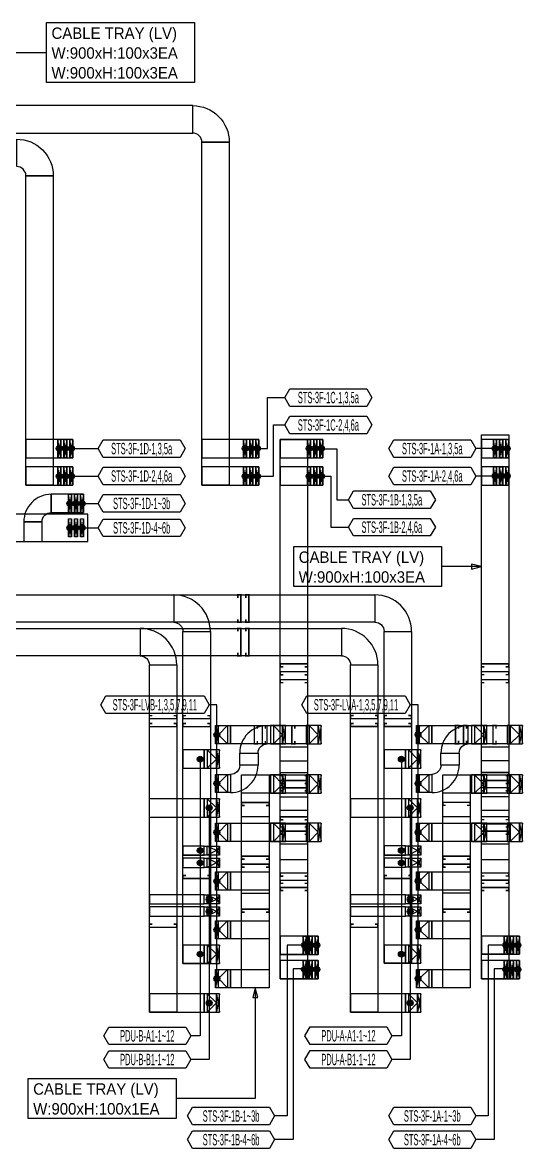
# Model space of a CAD drawing. Header units: millimetres. Extents: x -19577 to 374132, y 182625 to 847314.
# Drawn here: x 291697 to 308100, y 383139 to 420077 of the extents above; entities that cross this region are included whole.
import ezdxf
from ezdxf.enums import TextEntityAlignment as Align

# ---------------------------------------------------------------- set-up
doc = ezdxf.new("R2010")
doc.units = ezdxf.units.MM
doc.header["$LTSCALE"] = 150
for name, color, linetype in [('-----26 Electrical Cable Tray_HV_N', 30, 'Continuous'), ('-----26 Electrical Cable Tray_LV_STS1', 3, 'Continuous'), ('-----26 Electrical Cable Tray_LV_STS2', 2, 'Continuous'), ('-----26 Electrical Cable Tray_LV_STS3', 151, 'Continuous'), ('-----26 Electrical Cable Tray_LV_STSPDU_A', 181, 'Continuous'), ('-----26 Electrical Cable Tray_LV_STSPDU_B', 41, 'Continuous'), ('-----99 Cable Schedule', 2, 'Continuous')]:
    doc.layers.add(name, color=color, linetype=linetype)
doc.styles.add('ELEC', font='Dotum.ttf')

# ---------------------------------------------------------------- blocks, each defined once
blk = doc.blocks.new('A$495596483691')
at = {"color": 0}
for p, q in [((100, 600), (0, 600)), ((0, 600), (0, 0)), ((500, 600), (100, 600)), ((500, 0), (500, 600)), ((0, 0), (100, 0)), ((100, 0), (500, 0))]:
    blk.add_line(p, q, dxfattribs=at)
at = {"color": 8}
for p, q in [((400, 300), (100, 600)), ((100, 600), (100, 0)), ((400, 0), (400, 600)), ((400, 600), (500, 0)), ((500, 600), (400, 0)), ((400, 300), (100, 0))]:
    blk.add_line(p, q, dxfattribs=at)
blk = doc.blocks.new('A$C9a0ab699')
h = blk.add_hatch(color=0)
edge = h.paths.add_edge_path()
edge.add_arc((64, 64), 64, 720, 1080, ccw=False)
at = {"color": 0}
blk.add_circle((64, 64), 64, dxfattribs=at)
blk = doc.blocks.new('A$550585017316')
at = {"color": 0}
for p, q in [((400, 300), (0, 300)), ((0, 300), (0, 0)), ((0, 0), (400, 0)), ((500, 300), (400, 300)), ((400, 0), (500, 0)), ((500, 0), (500, 300))]:
    blk.add_line(p, q, dxfattribs=at)
at = {"color": 8}
for p, q in [((100, 0), (0, 300)), ((0, 0), (100, 300)), ((100, 150), (400, 300)), ((100, 300), (100, 0)), ((100, 150), (400, 0)), ((400, 0), (400, 300))]:
    blk.add_line(p, q, dxfattribs=at)

msp = doc.modelspace()

# ---------------------------------------------------------------- linework, layer by layer
at = {"layer": '-----26 Electrical Cable Tray_HV_N', "color": 1, "elevation": 0}
for points in [[(297334, 420077), (297334, 418112), (292488, 418112), (292488, 420077)], [(305445, 402887), (305445, 401572), (300598, 401572), (300598, 402887)], [(296733, 385440), (296733, 384125), (291887, 384125), (291887, 385440)]]:
    msp.add_lwpolyline(points, close=True, dxfattribs=at)
for points in [[(291488, 419095), (292488, 419095)], [(306750, 402229), (306430, 402309), (306430, 402149), (306750, 402229), (305445, 402229)], [(299335, 388412), (299255, 388092), (299415, 388092), (299335, 388412), (299335, 384783)], [(299335, 384783), (296733, 384783)]]:
    msp.add_lwpolyline(points, dxfattribs=at)
at = {"layer": '-----26 Electrical Cable Tray_LV_STS1', "elevation": 0}
for points in [[(284565, 417350), (284565, 416450), (297281, 416450), (297281, 417350)], [(284565, 417350), (284565, 416450), (297281, 416450), (297281, 417350)], [(284565, 417350), (284565, 416450), (297281, 416450), (297281, 417350)], [(297581, 416150), (298481, 416150), (298481, 404900), (297581, 404900)], [(297581, 416150), (298481, 416150), (298481, 404900), (297581, 404900)], [(297581, 416150), (298481, 416150), (298481, 404900), (297581, 404900)], [(300150, 406400), (301050, 406400), (301050, 395850), (300150, 395850)], [(300150, 406400), (301050, 406400), (301050, 395850), (300150, 395850)], [(300150, 406400), (301050, 406400), (301050, 395850), (300150, 395850)], [(300150, 406400), (301050, 406400), (301050, 395850), (300150, 395850)], [(300150, 406400), (301050, 406400), (301050, 395850), (300150, 395850)], [(300150, 406400), (301050, 406400), (301050, 394230), (300150, 394230)], [(300150, 406400), (301050, 406400), (301050, 394230), (300150, 394230)], [(300150, 406400), (301050, 406400), (301050, 394230), (300150, 394230)], [(300150, 406400), (301050, 406400), (301050, 394230), (300150, 394230)], [(300150, 406400), (301050, 406400), (301050, 394230), (300150, 394230)], [(300150, 406400), (301050, 406400), (301050, 392610), (300150, 392610)], [(300150, 406400), (301050, 406400), (301050, 392610), (300150, 392610)], [(300150, 406400), (301050, 406400), (301050, 392610), (300150, 392610)], [(300150, 406400), (301050, 406400), (301050, 392610), (300150, 392610)], [(300150, 406400), (301050, 406400), (301050, 392610), (300150, 392610)], [(306750, 406550), (307650, 406550), (307650, 395852), (306750, 395852)], [(306750, 406550), (307650, 406550), (307650, 395852), (306750, 395852)], [(306750, 406550), (307650, 406550), (307650, 395852), (306750, 395852)], [(306750, 406550), (307650, 406550), (307650, 394232), (306750, 394232)], [(306750, 406550), (307650, 406550), (307650, 394232), (306750, 394232)], [(306750, 406550), (307650, 406550), (307650, 394232), (306750, 394232)], [(306750, 406550), (307650, 406550), (307650, 392612), (306750, 392612)], [(306750, 406550), (307650, 406550), (307650, 392612), (306750, 392612)], [(306750, 406550), (307650, 406550), (307650, 392612), (306750, 392612)]]:
    msp.add_lwpolyline(points, close=True, dxfattribs=at)
for points in [[(297581, 416150), (297581, 416150, 0.414214), (297281, 416450), (297281, 416450), (297281, 417350, -0.414214), (298481, 416150)], [(297581, 416150), (297581, 416150, 0.414214), (297281, 416450), (297281, 416450), (297281, 417350, -0.414214), (298481, 416150)], [(297581, 416150), (297581, 416150, 0.414214), (297281, 416450), (297281, 416450), (297281, 417350, -0.414214), (298481, 416150)], [(291806, 415050), (291806, 415050, 0.414214), (291506, 415350), (291506, 415350), (291506, 416250, -0.414214), (292706, 415050)], [(291806, 415050), (291806, 415050, 0.414214), (291506, 415350), (291506, 415350), (291506, 416250, -0.414214), (292706, 415050)], [(291806, 415050), (291806, 415050, 0.414214), (291506, 415350), (291506, 415350), (291506, 416250, -0.414214), (292706, 415050)]]:
    msp.add_lwpolyline(points, format="xyb", close=True, dxfattribs=at)
at = {"layer": '-----26 Electrical Cable Tray_LV_STS1'}
for points in [[(291806, 415050), (292706, 415050), (292706, 404900), (291806, 404900)], [(291806, 415050), (292706, 415050), (292706, 404900), (291806, 404900)], [(291806, 415050), (292706, 415050), (292706, 404900), (291806, 404900)], [(293350, 405800), (293350, 406400), (291806, 406400), (291806, 405800)], [(293150, 405800), (293150, 406400), (291806, 406400), (291806, 405800)], [(292950, 405800), (292950, 406400), (291806, 406400), (291806, 405800)], [(292850, 405800), (292850, 406400), (292950, 406400), (292950, 405800)], [(293050, 405800), (293050, 406400), (293150, 406400), (293150, 405800)], [(293250, 405800), (293250, 406400), (293350, 406400), (293350, 405800)], [(299450, 405800), (299450, 406400), (297581, 406400), (297581, 405800)], [(299250, 405800), (299250, 406400), (297581, 406400), (297581, 405800)], [(299050, 405800), (299050, 406400), (297581, 406400), (297581, 405800)], [(298950, 405800), (298950, 406400), (299050, 406400), (299050, 405800)], [(299150, 405800), (299150, 406400), (299250, 406400), (299250, 405800)], [(299350, 405800), (299350, 406400), (299450, 406400), (299450, 405800)], [(301550, 405800), (301550, 406400), (300150, 406400), (300150, 405800)], [(301350, 405800), (301350, 406400), (300150, 406400), (300150, 405800)], [(301150, 405800), (301150, 406400), (300150, 406400), (300150, 405800)], [(301050, 405800), (301050, 406400), (301150, 406400), (301150, 405800)], [(301250, 405800), (301250, 406400), (301350, 406400), (301350, 405800)], [(301450, 405800), (301450, 406400), (301550, 406400), (301550, 405800)], [(306750, 406550), (307650, 406550), (307650, 395852), (306750, 395852)], [(306750, 406550), (307650, 406550), (307650, 395852), (306750, 395852)], [(306750, 406550), (307650, 406550), (307650, 394232), (306750, 394232)], [(306750, 406550), (307650, 406550), (307650, 394232), (306750, 394232)], [(306750, 406550), (307650, 406550), (307650, 392612), (306750, 392612)], [(306750, 406550), (307650, 406550), (307650, 392612), (306750, 392612)], [(307650, 405800), (307650, 406400), (306750, 406400), (306750, 405800)], [(307450, 405800), (307450, 406400), (306750, 406400), (306750, 405800)], [(307250, 405800), (307250, 406400), (306750, 406400), (306750, 405800)], [(307150, 405800), (307150, 406400), (307250, 406400), (307250, 405800)], [(307350, 405800), (307350, 406400), (307450, 406400), (307450, 405800)], [(307550, 405800), (307550, 406400), (307650, 406400), (307650, 405800)], [(293350, 404900), (293350, 405500), (291806, 405500), (291806, 404900)], [(293150, 404900), (293150, 405500), (291806, 405500), (291806, 404900)], [(292950, 404900), (292950, 405500), (291806, 405500), (291806, 404900)], [(292850, 404900), (292850, 405500), (292950, 405500), (292950, 404900)], [(293050, 404900), (293050, 405500), (293150, 405500), (293150, 404900)], [(293250, 404900), (293250, 405500), (293350, 405500), (293350, 404900)], [(299450, 404900), (299450, 405500), (297581, 405500), (297581, 404900)], [(299250, 404900), (299250, 405500), (297581, 405500), (297581, 404900)], [(299050, 404900), (299050, 405500), (297581, 405500), (297581, 404900)], [(298950, 404900), (298950, 405500), (299050, 405500), (299050, 404900)], [(299150, 404900), (299150, 405500), (299250, 405500), (299250, 404900)], [(299350, 404900), (299350, 405500), (299450, 405500), (299450, 404900)], [(301550, 404900), (301550, 405500), (300150, 405500), (300150, 404900)], [(301350, 404900), (301350, 405500), (300150, 405500), (300150, 404900)], [(301150, 404900), (301150, 405500), (300150, 405500), (300150, 404900)], [(301050, 404900), (301050, 405500), (301150, 405500), (301150, 404900)], [(301250, 404900), (301250, 405500), (301350, 405500), (301350, 404900)], [(301450, 404900), (301450, 405500), (301550, 405500), (301550, 404900)], [(307650, 404900), (307650, 405500), (306750, 405500), (306750, 404900)], [(307450, 404900), (307450, 405500), (306750, 405500), (306750, 404900)], [(307250, 404900), (307250, 405500), (306750, 405500), (306750, 404900)], [(307150, 404900), (307150, 405500), (307250, 405500), (307250, 404900)], [(307350, 404900), (307350, 405500), (307450, 405500), (307450, 404900)], [(307550, 404900), (307550, 405500), (307650, 405500), (307650, 404900)]]:
    msp.add_lwpolyline(points, close=True, dxfattribs=at)
for points in [[(292950, 405800), (292850, 406400)], [(292950, 406400), (292850, 405800)], [(293150, 405800), (293050, 406400)], [(293150, 406400), (293050, 405800)], [(293350, 405800), (293250, 406400)], [(293350, 406400), (293250, 405800)], [(299050, 405800), (298950, 406400)], [(299050, 406400), (298950, 405800)], [(299250, 405800), (299150, 406400)], [(299250, 406400), (299150, 405800)], [(299450, 405800), (299350, 406400)], [(299450, 406400), (299350, 405800)], [(301150, 405800), (301050, 406400)], [(301150, 406400), (301050, 405800)], [(301350, 405800), (301250, 406400)], [(301350, 406400), (301250, 405800)], [(301550, 405800), (301450, 406400)], [(301550, 406400), (301450, 405800)], [(307250, 405800), (307150, 406400)], [(307250, 406400), (307150, 405800)], [(307450, 405800), (307350, 406400)], [(307450, 406400), (307350, 405800)], [(307650, 405800), (307550, 406400)], [(307650, 406400), (307550, 405800)], [(292950, 404900), (292850, 405500)], [(292950, 405500), (292850, 404900)], [(293150, 404900), (293050, 405500)], [(293150, 405500), (293050, 404900)], [(293350, 404900), (293250, 405500)], [(293350, 405500), (293250, 404900)], [(299050, 404900), (298950, 405500)], [(299050, 405500), (298950, 404900)], [(299250, 404900), (299150, 405500)], [(299250, 405500), (299150, 404900)], [(299450, 404900), (299350, 405500)], [(299450, 405500), (299350, 404900)], [(301150, 404900), (301050, 405500)], [(301150, 405500), (301050, 404900)], [(301350, 404900), (301250, 405500)], [(301350, 405500), (301250, 404900)], [(301550, 404900), (301450, 405500)], [(301550, 405500), (301450, 404900)], [(307250, 404900), (307150, 405500)], [(307250, 405500), (307150, 404900)], [(307450, 404900), (307350, 405500)], [(307450, 405500), (307350, 404900)], [(307650, 404900), (307550, 405500)], [(307650, 405500), (307550, 404900)]]:
    msp.add_lwpolyline(points, dxfattribs=at)
at = {"layer": '-----26 Electrical Cable Tray_LV_STS1', "ltscale": 7.5, "const_width": 50, "elevation": 0}
for points in [[(300950, 398939), (301050, 398939), (301050, 399039), (300150, 399039), (300150, 398939), (300250, 398939)], [(307550, 398940), (307650, 398940), (307650, 399040), (306750, 399040), (306750, 398940), (306850, 398940)], [(300950, 398679), (301050, 398679), (301050, 398779), (300150, 398779), (300150, 398679), (300250, 398679)], [(307550, 398681), (307650, 398681), (307650, 398781), (306750, 398781), (306750, 398681), (306850, 398681)], [(300950, 398419), (301050, 398419), (301050, 398519), (300150, 398519), (300150, 398419), (300250, 398419)], [(307550, 398421), (307650, 398421), (307650, 398521), (306750, 398521), (306750, 398421), (306850, 398421)], [(300950, 395370), (301050, 395370), (301050, 395470), (300150, 395470), (300150, 395370), (300250, 395370)], [(307550, 395372), (307650, 395372), (307650, 395472), (306750, 395472), (306750, 395372), (306850, 395372)], [(300950, 395110), (301050, 395110), (301050, 395210), (300150, 395210), (300150, 395110), (300250, 395110)], [(307550, 395112), (307650, 395112), (307650, 395212), (306750, 395212), (306750, 395112), (306850, 395112)], [(300950, 393922), (301050, 393922), (301050, 394022), (300150, 394022), (300150, 393922), (300250, 393922)], [(307550, 393924), (307650, 393924), (307650, 394024), (306750, 394024), (306750, 393924), (306850, 393924)]]:
    msp.add_lwpolyline(points, dxfattribs=at)
at = {"layer": '-----26 Electrical Cable Tray_LV_STS2', "elevation": 0}
msp.add_lwpolyline([(292339, 403700), (292339, 403700, -0.414214), (292639, 404000), (292639, 404000), (292639, 404600, 0.414214), (291739, 403700)], format="xyb", close=True, dxfattribs=at)
msp.add_lwpolyline([(292339, 403700), (292339, 403700, -0.414214), (292639, 404000), (292639, 404000), (292639, 404600, 0.414214), (291739, 403700)], format="xyb", close=True, dxfattribs=at)
msp.add_lwpolyline([(292339, 403700), (292339, 403700, -0.414214), (292639, 404000), (292639, 404000), (292639, 404600, 0.414214), (291739, 403700)], format="xyb", close=True, dxfattribs=at)
for points in [[(293700, 404600), (292639, 404600), (292639, 404000), (293700, 404000)], [(293700, 404600), (292639, 404600), (292639, 404000), (293700, 404000)], [(293700, 404600), (292639, 404600), (292639, 404000), (293700, 404000)], [(293200, 404000), (293200, 404600), (293300, 404600), (293300, 404000)], [(293400, 404000), (293400, 404600), (293500, 404600), (293500, 404000)], [(293600, 404000), (293600, 404600), (293700, 404600), (293700, 404000)], [(293200, 403200), (293200, 403800), (293300, 403800), (293300, 403200)], [(293400, 403200), (293400, 403800), (293500, 403800), (293500, 403200)], [(293600, 403200), (293600, 403800), (293700, 403800), (293700, 403200)], [(292339, 403050), (292339, 403700), (291739, 403700), (291739, 403050)], [(292339, 403050), (292339, 403700), (291739, 403700), (291739, 403050)], [(292339, 403050), (292339, 403700), (291739, 403700), (291739, 403050)], [(300150, 396315), (301050, 396315), (301050, 389508), (300150, 389508)], [(306750, 396317), (307650, 396317), (307650, 389509), (306750, 389509)], [(300150, 394680), (301050, 394680), (301050, 388708), (300150, 388708)], [(306750, 394682), (307650, 394682), (307650, 388709), (306750, 388709)], [(300150, 393131), (301050, 393131), (301050, 388708), (300150, 388708)], [(306750, 393133), (307650, 393133), (307650, 388709), (306750, 388709)], [(301401, 390108), (300150, 390108), (300150, 389508), (301401, 389508)], [(300901, 389508), (300901, 390108), (301001, 390108), (301001, 389508)], [(301101, 389508), (301101, 390108), (301201, 390108), (301201, 389508)], [(301301, 389508), (301301, 390108), (301401, 390108), (301401, 389508)], [(308001, 390109), (306750, 390109), (306750, 389509), (308001, 389509)], [(307501, 389509), (307501, 390109), (307601, 390109), (307601, 389509)], [(307701, 389509), (307701, 390109), (307801, 390109), (307801, 389509)], [(307901, 389509), (307901, 390109), (308001, 390109), (308001, 389509)], [(301401, 389308), (300150, 389308), (300150, 388708), (301401, 388708)], [(300901, 388708), (300901, 389308), (301001, 389308), (301001, 388708)], [(301101, 388708), (301101, 389308), (301201, 389308), (301201, 388708)], [(301301, 388708), (301301, 389308), (301401, 389308), (301401, 388708)], [(308001, 389309), (306750, 389309), (306750, 388709), (308001, 388709)], [(307501, 388709), (307501, 389309), (307601, 389309), (307601, 388709)], [(307701, 388709), (307701, 389309), (307801, 389309), (307801, 388709)], [(307901, 388709), (307901, 389309), (308001, 389309), (308001, 388709)]]:
    msp.add_lwpolyline(points, close=True, dxfattribs=at)
for points in [[(293300, 404000), (293200, 404600)], [(293300, 404600), (293200, 404000)], [(293500, 404000), (293400, 404600)], [(293500, 404600), (293400, 404000)], [(293700, 404000), (293600, 404600)], [(293700, 404600), (293600, 404000)], [(293300, 403200), (293200, 403800)], [(293300, 403800), (293200, 403200)], [(293500, 403200), (293400, 403800)], [(293500, 403800), (293400, 403200)], [(293700, 403200), (293600, 403800)], [(293700, 403800), (293600, 403200)], [(301001, 389508), (300901, 390108)], [(301001, 390108), (300901, 389508)], [(301201, 389508), (301101, 390108)], [(301201, 390108), (301101, 389508)], [(301401, 389508), (301301, 390108)], [(301401, 390108), (301301, 389508)], [(307601, 389509), (307501, 390109)], [(307601, 390109), (307501, 389509)], [(307801, 389509), (307701, 390109)], [(307801, 390109), (307701, 389509)], [(308001, 389509), (307901, 390109)], [(308001, 390109), (307901, 389509)], [(301001, 388708), (300901, 389308)], [(301001, 389308), (300901, 388708)], [(301201, 388708), (301101, 389308)], [(301201, 389308), (301101, 388708)], [(301401, 388708), (301301, 389308)], [(301401, 389308), (301301, 388708)], [(307601, 388709), (307501, 389309)], [(307601, 389309), (307501, 388709)], [(307801, 388709), (307701, 389309)], [(307801, 389309), (307701, 388709)], [(308001, 388709), (307901, 389309)], [(308001, 389309), (307901, 388709)]]:
    msp.add_lwpolyline(points, dxfattribs=at)
at = {"layer": '-----26 Electrical Cable Tray_LV_STS2'}
msp.add_lwpolyline([(287035, 403950), (287035, 403050), (293840, 403050), (293840, 403950)], close=True, dxfattribs=at)
msp.add_lwpolyline([(287035, 403950), (287035, 403050), (293840, 403050), (293840, 403950)], close=True, dxfattribs=at)
msp.add_lwpolyline([(287035, 403950), (287035, 403050), (293840, 403050), (293840, 403950)], close=True, dxfattribs=at)
at = {"layer": '-----26 Electrical Cable Tray_LV_STS2', "ltscale": 7.5, "const_width": 50, "elevation": 0}
for points in [[(300950, 394873), (301050, 394873), (301050, 394973), (300150, 394973), (300150, 394873), (300250, 394873)], [(307550, 394875), (307650, 394875), (307650, 394975), (306750, 394975), (306750, 394875), (306850, 394875)], [(300950, 393685), (301050, 393685), (301050, 393785), (300150, 393785), (300150, 393685), (300250, 393685)], [(307550, 393686), (307650, 393686), (307650, 393786), (306750, 393786), (306750, 393686), (306850, 393686)], [(300950, 393447), (301050, 393447), (301050, 393547), (300150, 393547), (300150, 393447), (300250, 393447)], [(307550, 393449), (307650, 393449), (307650, 393549), (306750, 393549), (306750, 393449), (306850, 393449)], [(300950, 392075), (301050, 392075), (301050, 392175), (300150, 392175), (300150, 392075), (300250, 392075)], [(300950, 391838), (301050, 391838), (301050, 391938), (300150, 391938), (300150, 391838), (300250, 391838)], [(307550, 392076), (307650, 392076), (307650, 392176), (306750, 392176), (306750, 392076), (306850, 392076)], [(307550, 391839), (307650, 391839), (307650, 391939), (306750, 391939), (306750, 391839), (306850, 391839)], [(300950, 391600), (301050, 391600), (301050, 391700), (300150, 391700), (300150, 391600), (300250, 391600)], [(307550, 391602), (307650, 391602), (307650, 391702), (306750, 391702), (306750, 391602), (306850, 391602)]]:
    msp.add_lwpolyline(points, dxfattribs=at)
at = {"layer": '-----26 Electrical Cable Tray_LV_STS3', "elevation": 0}
for points in [[(298523, 397012), (301000, 397012), (301000, 396412), (298523, 396412)], [(299723, 397012), (299830, 397012), (299830, 396412), (299723, 396412)], [(305123, 397013), (307600, 397013), (307600, 396413), (305123, 396413)], [(306323, 397013), (306430, 397013), (306430, 396413), (306323, 396413)], [(299423, 396112), (299423, 395712), (298823, 395712), (298823, 396112)], [(306023, 396113), (306023, 395713), (305423, 395713), (305423, 396113)], [(298885, 395392), (299785, 395392), (299785, 391508), (298885, 391508)], [(298885, 395392), (301000, 395392), (301000, 394792), (298885, 394792)], [(298885, 395392), (299830, 395392), (299830, 394792), (298885, 394792)], [(305485, 395393), (306385, 395393), (306385, 391510), (305485, 391510)], [(305485, 395393), (307600, 395393), (307600, 394793), (305485, 394793)], [(305485, 395393), (306430, 395393), (306430, 394793), (305485, 394793)], [(298523, 393810), (299785, 393810), (299785, 393210), (298523, 393210)], [(298885, 394029), (299785, 394029), (299785, 388412), (298885, 388412)], [(298885, 393812), (301000, 393812), (301000, 393212), (298885, 393212)], [(298885, 393812), (299830, 393812), (299830, 393212), (298885, 393212)], [(305123, 393812), (306385, 393812), (306385, 393212), (305123, 393212)], [(305485, 394029), (306385, 394029), (306385, 388412), (305485, 388412)], [(305485, 393812), (307600, 393812), (307600, 393212), (305485, 393212)], [(305485, 393812), (306430, 393812), (306430, 393212), (305485, 393212)], [(298523, 392210), (299785, 392210), (299785, 391610), (298523, 391610)], [(305123, 392212), (306385, 392212), (306385, 391612), (305123, 391612)], [(298523, 390612), (299785, 390612), (299785, 390012), (298523, 390012)], [(305123, 390612), (306385, 390612), (306385, 390012), (305123, 390012)], [(298523, 389012), (299785, 389012), (299785, 388412), (298523, 388412)], [(305123, 389012), (306385, 389012), (306385, 388412), (305123, 388412)]]:
    msp.add_lwpolyline(points, close=True, dxfattribs=at)
for points in [[(299423, 396112), (299423, 396112, -0.414214), (299723, 396412), (299723, 396412), (299723, 397012, 0.414214), (298823, 396112)], [(306023, 396113), (306023, 396113, -0.414214), (306323, 396413), (306323, 396413), (306323, 397013, 0.414214), (305423, 396113)], [(298823, 395712), (298823, 395712, -0.414214), (298523, 395412), (298523, 395412), (298523, 394812, 0.414214), (299423, 395712)], [(305423, 395713), (305423, 395713, -0.414214), (305123, 395413), (305123, 395413), (305123, 394813, 0.414214), (306023, 395713)]]:
    msp.add_lwpolyline(points, format="xyb", close=True, dxfattribs=at)
at = {"layer": '-----26 Electrical Cable Tray_LV_STS3', "ltscale": 7.5, "const_width": 50, "elevation": 0}
for points in [[(299403, 396912), (299403, 397012), (299303, 397012), (299303, 396412), (299403, 396412), (299403, 396512)], [(299663, 396912), (299663, 397012), (299563, 397012), (299563, 396412), (299663, 396412), (299663, 396512)], [(300631, 396912), (300631, 397012), (300531, 397012), (300531, 396412), (300631, 396412), (300631, 396512)], [(306003, 396913), (306003, 397013), (305903, 397013), (305903, 396413), (306003, 396413), (306003, 396513)], [(306263, 396913), (306263, 397013), (306163, 397013), (306163, 396413), (306263, 396413), (306263, 396513)], [(307231, 396913), (307231, 397013), (307131, 397013), (307131, 396413), (307231, 396413), (307231, 396513)], [(299685, 394392), (299785, 394392), (299785, 394492), (298885, 394492), (298885, 394392), (298985, 394392)], [(306285, 394394), (306385, 394394), (306385, 394494), (305485, 394494), (305485, 394394), (305585, 394394)], [(299685, 392629), (299785, 392629), (299785, 392729), (298885, 392729), (298885, 392629), (298985, 392629)], [(306285, 392629), (306385, 392629), (306385, 392729), (305485, 392729), (305485, 392629), (305585, 392629)], [(299685, 392369), (299785, 392369), (299785, 392469), (298885, 392469), (298885, 392369), (298985, 392369)], [(306285, 392369), (306385, 392369), (306385, 392469), (305485, 392469), (305485, 392369), (305585, 392369)], [(299685, 390891), (299785, 390891), (299785, 390991), (298885, 390991), (298885, 390891), (298985, 390891)], [(306285, 390891), (306385, 390891), (306385, 390991), (305485, 390991), (305485, 390891), (305585, 390891)]]:
    msp.add_lwpolyline(points, dxfattribs=at)
at = {"layer": '-----26 Electrical Cable Tray_LV_STSPDU_A', "elevation": 0}
for points in [[(303260, 401302), (303260, 400402), (276250, 400402), (276250, 401302)], [(303260, 401302), (303260, 400402), (276250, 400402), (276250, 401302)], [(296660, 401300), (296660, 400400), (276250, 400400), (276250, 401300)], [(296660, 401300), (296660, 400400), (276250, 400400), (276250, 401300)], [(296960, 400100), (297860, 400100), (297860, 392762), (296960, 392762)], [(296960, 400100), (297860, 400100), (297860, 389212), (296960, 389212)], [(303560, 400102), (304460, 400102), (304460, 392763), (303560, 392763)], [(303560, 400102), (304460, 400102), (304460, 389213), (303560, 389213)], [(296960, 395612), (297660, 395612), (297660, 396212), (296960, 396212)], [(303560, 395613), (304260, 395613), (304260, 396213), (303560, 396213)], [(296960, 392762), (297660, 392762), (297660, 393062), (296960, 393062)], [(303560, 392763), (304260, 392763), (304260, 393063), (303560, 393063)], [(296960, 392362), (297660, 392362), (297660, 392662), (296960, 392662)], [(303560, 392363), (304260, 392363), (304260, 392663), (303560, 392663)], [(296960, 389212), (297660, 389212), (297660, 389812), (296960, 389812)], [(303560, 389213), (304260, 389213), (304260, 389813), (303560, 389813)]]:
    msp.add_lwpolyline(points, close=True, dxfattribs=at)
for points in [[(296660, 400400), (296660, 400400, -0.414214), (296960, 400100), (296960, 400100), (297860, 400100, 0.414214), (296660, 401300)], [(296660, 400400), (296660, 400400, -0.414214), (296960, 400100), (296960, 400100), (297860, 400100, 0.414214), (296660, 401300)], [(303260, 400402), (303260, 400402, -0.414214), (303560, 400102), (303560, 400102), (304460, 400102, 0.414214), (303260, 401302)], [(303260, 400402), (303260, 400402, -0.414214), (303560, 400102), (303560, 400102), (304460, 400102, 0.414214), (303260, 401302)]]:
    msp.add_lwpolyline(points, format="xyb", close=True, dxfattribs=at)
at = {"layer": '-----26 Electrical Cable Tray_LV_STSPDU_A', "ltscale": 7.5, "const_width": 50, "elevation": 0}
for points in [[(298762, 401202), (298762, 401302), (298862, 401302), (298862, 400402), (298762, 400402), (298762, 400502)], [(299022, 401202), (299022, 401302), (299122, 401302), (299122, 400402), (299022, 400402), (299022, 400502)], [(297060, 397339), (296960, 397339), (296960, 397239), (297860, 397239), (297860, 397339), (297760, 397339)], [(297060, 397079), (296960, 397079), (296960, 396979), (297860, 396979), (297860, 397079), (297760, 397079)], [(303660, 397341), (303560, 397341), (303560, 397241), (304460, 397241), (304460, 397341), (304360, 397341)], [(303660, 397081), (303560, 397081), (303560, 396981), (304460, 396981), (304460, 397081), (304360, 397081)], [(297060, 392095), (296960, 392095), (296960, 391995), (297860, 391995), (297860, 392095), (297760, 392095)], [(303660, 392096), (303560, 392096), (303560, 391996), (304460, 391996), (304460, 392096), (304360, 392096)]]:
    msp.add_lwpolyline(points, dxfattribs=at)
at = {"layer": '-----26 Electrical Cable Tray_LV_STSPDU_B', "elevation": 0}
for points in [[(302158, 400202), (302158, 399302), (275150, 399302), (275150, 400202)], [(302158, 400202), (302158, 399302), (275150, 399302), (275150, 400202)], [(295558, 400202), (295558, 399302), (275150, 399300), (275150, 400200)], [(295558, 400202), (295558, 399302), (275150, 399300), (275150, 400200)], [(295858, 399000), (296758, 399000), (296758, 387612), (295858, 387612)], [(302458, 399002), (303358, 399002), (303358, 387613), (302458, 387613)], [(295857, 394012), (297660, 394012), (297660, 394612), (295857, 394612)], [(302457, 394013), (304260, 394013), (304260, 394613), (302457, 394613)], [(295858, 391162), (297660, 391162), (297660, 391462), (295858, 391462)], [(302458, 391163), (304260, 391163), (304260, 391463), (302458, 391463)], [(295858, 390762), (297660, 390762), (297660, 391062), (295858, 391062)], [(302458, 390763), (304260, 390763), (304260, 391063), (302458, 391063)], [(295858, 387612), (297660, 387612), (297660, 388212), (295858, 388212)], [(302458, 387613), (304260, 387613), (304260, 388213), (302458, 388213)]]:
    msp.add_lwpolyline(points, close=True, dxfattribs=at)
for points in [[(295558, 399300), (295558, 399300, -0.414214), (295858, 399000), (295858, 399000), (296758, 399000, 0.414214), (295558, 400200)], [(295558, 399300), (295558, 399300, -0.414214), (295858, 399000), (295858, 399000), (296758, 399000, 0.414214), (295558, 400200)], [(302158, 399302), (302158, 399302, -0.414214), (302458, 399002), (302458, 399002), (303358, 399002, 0.414214), (302158, 400202)], [(302158, 399302), (302158, 399302, -0.414214), (302458, 399002), (302458, 399002), (303358, 399002, 0.414214), (302158, 400202)]]:
    msp.add_lwpolyline(points, format="xyb", close=True, dxfattribs=at)
at = {"layer": '-----26 Electrical Cable Tray_LV_STSPDU_B', "ltscale": 7.5, "const_width": 50, "elevation": 0}
for points in [[(298762, 400102), (298762, 400202), (298862, 400202), (298862, 399302), (298762, 399302), (298762, 399402)], [(299022, 400102), (299022, 400202), (299122, 400202), (299122, 399302), (299022, 399302), (299022, 399402)], [(295958, 397339), (295858, 397339), (295858, 397239), (296757, 397239), (296757, 397339), (296657, 397339)], [(295958, 397079), (295858, 397079), (295858, 396979), (296757, 396979), (296757, 397079), (296657, 397079)], [(302558, 397341), (302458, 397341), (302458, 397241), (303357, 397241), (303357, 397341), (303257, 397341)], [(302558, 397081), (302458, 397081), (302458, 396981), (303357, 396981), (303357, 397081), (303257, 397081)], [(295958, 390495), (295858, 390495), (295858, 390395), (296757, 390395), (296757, 390495), (296657, 390495)], [(302558, 390496), (302458, 390496), (302458, 390396), (303357, 390396), (303357, 390496), (303257, 390496)]]:
    msp.add_lwpolyline(points, dxfattribs=at)
at = {"layer": '-----99 Cable Schedule', "color": 1}
for points in [[(302993, 408062), (303160, 407774), (302993, 407485), (300471, 407485), (300304, 407774), (300471, 408062)], [(302993, 407162), (303160, 406874), (302993, 406585), (300471, 406585), (300304, 406874), (300471, 407162)], [(296867, 406389), (297034, 406100), (296867, 405811), (294345, 405811), (294178, 406100), (294345, 406389)], [(306401, 406389), (306568, 406100), (306401, 405811), (303878, 405811), (303712, 406100), (303878, 406389)], [(296867, 405489), (297034, 405200), (296867, 404911), (294345, 404911), (294178, 405200), (294345, 405489)], [(306401, 405489), (306568, 405200), (306401, 404911), (303878, 404911), (303712, 405200), (303878, 405489)], [(305076, 404711), (305242, 404422), (305076, 404134), (302553, 404134), (302387, 404422), (302553, 404711)], [(305076, 403811), (305242, 403522), (305076, 403234), (302553, 403234), (302387, 403522), (302553, 403811)], [(306401, 384495), (306568, 384207), (306401, 383918), (303878, 383918), (303712, 384207), (303878, 384495)], [(306401, 383718), (306568, 383429), (306401, 383140), (303878, 383140), (303712, 383429), (303878, 383718)]]:
    msp.add_lwpolyline(points, close=True, dxfattribs=at)
for points in [[(299000, 406100), (299731, 406100), (299731, 407774), (300304, 407774)], [(299000, 405200), (299931, 405200), (299931, 406874), (300304, 406874)], [(292900, 406100), (294178, 406100)], [(301082, 406096), (302014, 406096), (302014, 404422), (302387, 404422)], [(307618, 406100), (306568, 406100)], [(292900, 405200), (294178, 405200)], [(301082, 405196), (301814, 405196), (301814, 403522), (302387, 403522)], [(307618, 405200), (306568, 405200)]]:
    msp.add_lwpolyline(points, dxfattribs=at)
at = {"layer": '-----99 Cable Schedule', "color": 1, "elevation": 0}
for points in [[(296867, 404589), (297034, 404300), (296867, 404011), (294345, 404011), (294178, 404300), (294345, 404589)], [(296867, 403789), (297034, 403500), (296867, 403211), (294345, 403211), (294178, 403500), (294345, 403789)], [(297651, 397986), (297817, 397697), (297651, 397408), (294428, 397408), (294261, 397697), (294428, 397986)], [(304251, 397986), (304417, 397697), (304251, 397408), (301028, 397408), (300861, 397697), (301028, 397986)], [(297051, 387124), (297218, 386835), (297051, 386547), (294529, 386547), (294362, 386835), (294529, 387124)], [(303651, 387126), (303818, 386837), (303651, 386548), (301129, 386548), (300962, 386837), (301129, 387126)], [(297051, 386347), (297218, 386058), (297051, 385769), (294529, 385769), (294362, 386058), (294529, 386347)], [(303651, 386348), (303818, 386059), (303651, 385771), (301129, 385771), (300962, 386059), (301129, 386348)], [(299801, 384494), (299968, 384205), (299801, 383916), (297278, 383916), (297112, 384205), (297278, 384494)], [(299801, 383716), (299968, 383428), (299801, 383139), (297278, 383139), (297112, 383428), (297278, 383716)]]:
    msp.add_lwpolyline(points, close=True, dxfattribs=at)
for points in [[(293250, 404300), (294178, 404300)], [(293194, 403500), (294178, 403500)], [(298073, 388712), (298073, 397697), (297817, 397697)], [(304673, 388712), (304673, 397697), (304417, 397697)], [(297526, 395912), (297526, 386835), (297218, 386835)], [(304126, 395913), (304126, 386837), (303818, 386837)], [(297818, 394312), (297818, 386058), (297218, 386058)], [(304418, 394313), (304418, 386059), (303818, 386059)], [(301351, 389808), (300376, 389808), (300376, 384205), (299968, 384205)], [(307951, 389809), (306976, 389809), (306976, 384207), (306568, 384207)], [(301351, 389030), (300576, 389030), (300576, 383428), (299968, 383428)], [(307951, 389032), (307176, 389032), (307176, 383429), (306568, 383429)]]:
    msp.add_lwpolyline(points, dxfattribs=at)

# ---------------------------------------------------------------- block references
at = {"layer": '-----26 Electrical Cable Tray_LV_STS3', "xscale": -1}
for p in [(298523, 396412), (305123, 396413), (298523, 394812), (305123, 394813), (298523, 393210), (305123, 393212), (298523, 391610), (305123, 391612), (298523, 390012), (305123, 390012), (298523, 388412), (305123, 388412)]:
    msp.add_blockref('A$495596483691', p, dxfattribs=at)
at = {"layer": '-----26 Electrical Cable Tray_LV_STS3'}
for p in [(299830, 396412), (301000, 396412), (306430, 396413), (307600, 396413), (299830, 394792), (301000, 394792), (306430, 394793), (307600, 394793), (299830, 393212), (301000, 393212), (306430, 393212), (307600, 393212)]:
    msp.add_blockref('A$495596483691', p, dxfattribs=at)
at = {"layer": '-----26 Electrical Cable Tray_LV_STSPDU_A'}
for p in [(297660, 395612), (304260, 395613), (297660, 389212), (304260, 389213)]:
    msp.add_blockref('A$495596483691', p, dxfattribs=at)
at = {"layer": '-----26 Electrical Cable Tray_LV_STSPDU_A', "xscale": -1}
for p in [(298160, 392762), (304760, 392763), (298160, 392362), (304760, 392363)]:
    msp.add_blockref('A$550585017316', p, dxfattribs=at)
at = {"layer": '-----26 Electrical Cable Tray_LV_STSPDU_B'}
for p in [(297660, 394012), (304260, 394013), (297660, 387612), (304260, 387613)]:
    msp.add_blockref('A$495596483691', p, dxfattribs=at)
at = {"layer": '-----26 Electrical Cable Tray_LV_STSPDU_B', "xscale": -1}
for p in [(298160, 391162), (304760, 391163), (298160, 390762), (304760, 390763)]:
    msp.add_blockref('A$550585017316', p, dxfattribs=at)
at = {"layer": '-----99 Cable Schedule', "color": 1, "xscale": 1.5, "yscale": 1.5, "zscale": 1.5, "rotation": 180}
for p in [(292996, 406196), (293196, 406196), (293396, 406196), (299096, 406196), (299296, 406196), (299496, 406196), (301196, 406196), (301396, 406196), (301596, 406196), (307296, 406196), (307496, 406196), (307696, 406196), (292997, 405292), (293197, 405292), (293397, 405292), (299097, 405292), (299297, 405292), (299497, 405292), (301197, 405292), (301397, 405292), (301597, 405292), (307296, 405296), (307496, 405296), (307696, 405296), (293346, 404396), (293546, 404396), (293746, 404396), (293346, 403596), (293546, 403596), (293746, 403596), (298169, 396808), (304769, 396809), (297622, 396008), (304222, 396009), (298169, 395208), (304769, 395209), (297914, 394408), (304514, 394409), (298169, 393606), (304769, 393608), (297622, 393008), (304222, 393009), (297622, 392608), (304222, 392609), (298169, 392006), (304769, 392008), (297914, 391408), (304514, 391409), (297914, 391008), (304514, 391009), (298169, 390408), (304769, 390408), (301047, 389904), (301247, 389904), (301447, 389904), (307647, 389905), (307847, 389905), (308047, 389905), (297622, 389608), (304222, 389609), (301047, 389104), (301247, 389104), (301447, 389104), (307647, 389105), (307847, 389105), (308047, 389105), (298169, 388808), (304769, 388808), (297914, 388008), (304514, 388009)]:
    msp.add_blockref('A$C9a0ab699', p, dxfattribs=at)

# ---------------------------------------------------------------- texts
at = {"layer": '-----26 Electrical Cable Tray_LV_STS1', "style": 'ELEC'}
for s, p in [('CABLE TRAY (LV)', (292648, 419727)), ('W:900xH:100x3EA', (292648, 419077)), ('W:900xH:100x3EA', (292648, 418427)), ('CABLE TRAY (LV)', (300758, 402537, 0)), ('W:900xH:100x3EA', (300758, 401887, 0))]:
    msp.add_text(s, height=375, dxfattribs=at).set_placement(p, align=Align.MIDDLE_LEFT)
at = {"layer": '-----26 Electrical Cable Tray_LV_STS3', "style": 'ELEC'}
for s, p in [('CABLE TRAY (LV)', (292047, 385090, 0)), ('W:900xH:100x1EA', (292047, 384440, 0))]:
    msp.add_text(s, height=375, dxfattribs=at).set_placement(p, align=Align.MIDDLE_LEFT)
at = {"layer": '-----99 Cable Schedule', "style": 'ELEC', "width": 0.5}
for s, p in [('STS-3F-1C-1,3,5a', (301732, 407774)), ('STS-3F-1C-2,4,6a', (301732, 406874)), ('STS-3F-1D-1,3,5a', (295606, 406100)), ('STS-3F-1A-1,3,5a', (305140, 406100)), ('STS-3F-1D-2,4,6a', (295606, 405200)), ('STS-3F-1A-2,4,6a', (305140, 405200)), ('STS-3F-1D-1~3b', (295606, 404300)), ('STS-3F-1B-1,3,5a', (303814, 404422)), ('STS-3F-1D-4~6b', (295606, 403500)), ('STS-3F-1B-2,4,6a', (303814, 403522)), ('STS-3F-LVB-1,3,5,7,9,11', (296039, 397697, 0)), ('STS-3F-LVA-1,3,5,7,9,11', (302639, 397697, 0)), ('PDU-B-A1-1~12', (295790, 386835, 0)), ('PDU-A-A1-1~12', (302390, 386837, 0)), ('PDU-B-B1-1~12', (295790, 386058, 0)), ('PDU-A-B1-1~12', (302390, 386059, 0)), ('STS-3F-1B-1~3b', (298540, 384205)), ('STS-3F-1A-1~3b', (305140, 384207)), ('STS-3F-1B-4~6b', (298540, 383428)), ('STS-3F-1A-4~6b', (305140, 383429))]:
    msp.add_text(s, height=375, dxfattribs=at).set_placement(p, align=Align.MIDDLE_CENTER)

doc.saveas('drawing.dxf')
